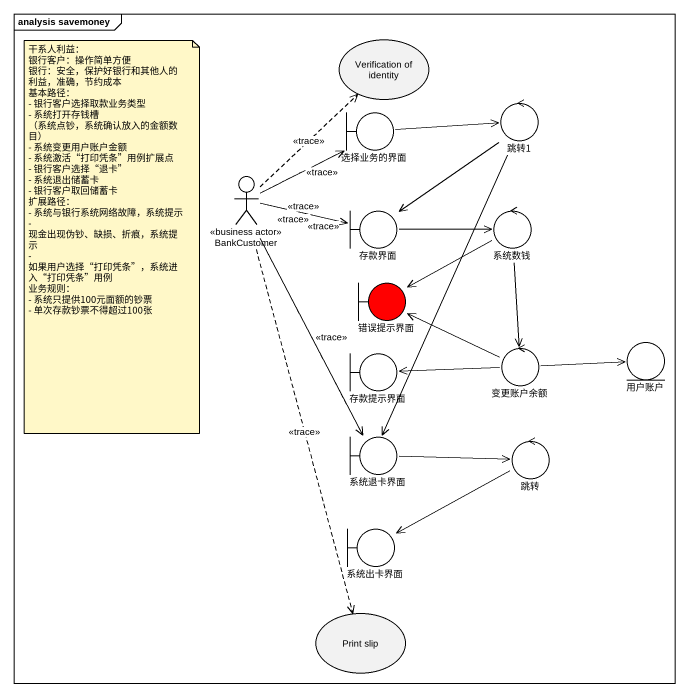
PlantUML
@startuml
mainframe analysis savemoney
usecase "Verification of identity" as Verification_of_identity
boundary 选择业务的界面
control 跳转1
actor BankCustomer <<business actor>>
boundary 存款界面
control 系统数钱
boundary 错误提示界面 #FF0000
boundary 存款提示界面
control 变更账户余额
entity 用户账户
boundary 系统退卡界面
control 跳转
boundary 系统出卡界面
usecase "Print slip" as Print_slip
选择业务的界面 -right- 跳转1
选择业务的界面 -right-> 跳转1
跳转1 --> 存款界面
跳转1 --> 系统退卡界面
BankCustomer .up.> Verification_of_identity : <<trace>>
BankCustomer .right.> 选择业务的界面 : <<trace>>
BankCustomer -right- 选择业务的界面
BankCustomer .right.> 存款界面 : <<trace>>
BankCustomer .right.> 存款界面 : <<trace>>
BankCustomer .right.> 存款界面 : <<trace>>
BankCustomer -right- 存款界面
BankCustomer -- 系统退卡界面
BankCustomer ..> 系统退卡界面 : <<trace>>
BankCustomer ..> Print_slip : <<trace>>
存款界面 -right-> 系统数钱
系统数钱 -left-> 错误提示界面
系统数钱 --> 变更账户余额
变更账户余额 -left-> 错误提示界面
变更账户余额 -left-> 存款提示界面
变更账户余额 -right-> 用户账户
系统退卡界面 -right-> 跳转
跳转 -left-> 系统出卡界面
note as N1
  干系人利益：
  银行客户：操作简单方便
  银行：安全，保护好银行和其他人的利益，准确，节约成本
  基本路径：
  - 银行客户选择取款业务类型
  - 系统打开存钱槽 （系统点钞，系统确认放入的金额数目）
  - 系统变更用户账户金额
  - 系统激活“打印凭条”用例扩展点
  - 银行客户选择“退卡”
  - 系统退出储蓄卡
  - 银行客户取回储蓄卡
  扩展路径：
  - 系统与银行系统网络故障，系统提示
  - 现金出现伪钞、缺损、折痕，系统提示
  - 如果用户选择“打印凭条”，系统进入“打印凭条”用例
  业务规则：
  - 系统只提供100元面额的钞票
  - 单次存款钞票不得超过100张
end note
@enduml
